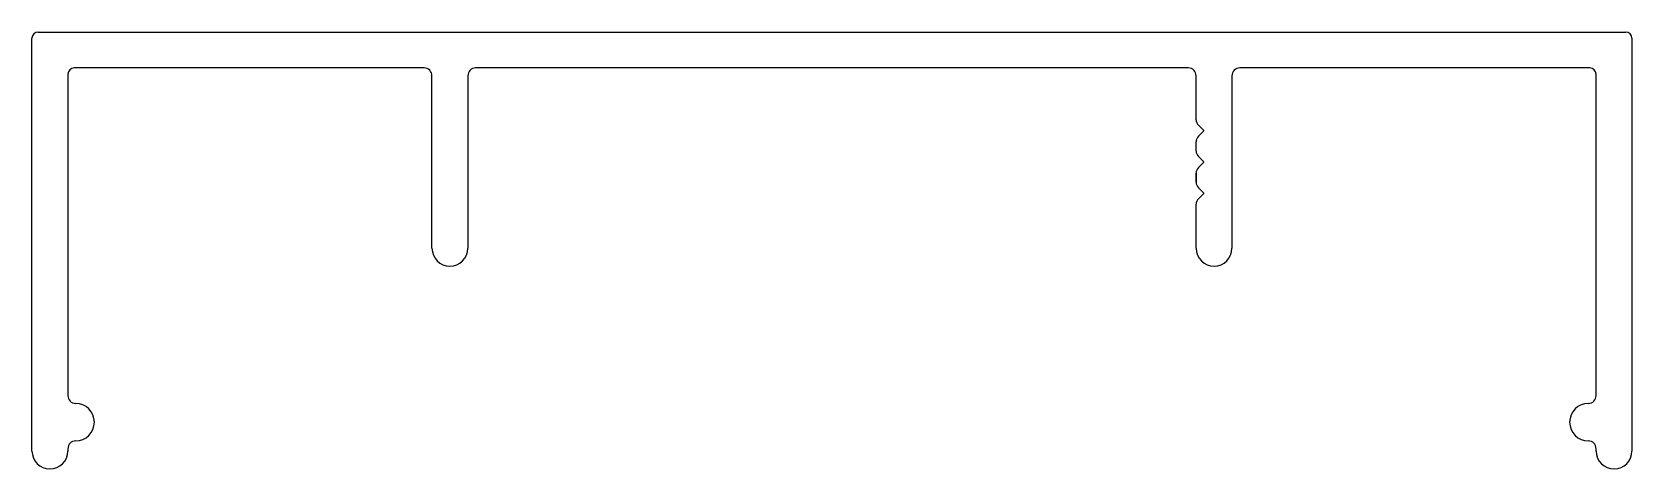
# Model space of a CAD drawing. Header units: inches. Extents: x -25.7 to 25.6, y 0.1 to 14.1.
import ezdxf

# ---------------------------------------------------------------- set-up
doc = ezdxf.new("R2010")
doc.units = ezdxf.units.IN
doc.header["$MEASUREMENT"] = 0
doc.layers.add('1', color=7, linetype='Continuous')

msp = doc.modelspace()

# ---------------------------------------------------------------- linework, layer by layer
at = {"layer": '1', "color": 4, "linetype": 'Continuous'}
for p, q in [((-25.663, 0.684), (-25.663, 13.909)), ((-25.463, 14.109), (-0.013, 14.109)), ((-0.013, 14.109), (25.437, 14.109)), ((25.637, 13.909), (25.637, 0.684)), ((-13.088, 12.959), (-24.313, 12.959)), ((-0.013, 12.959), (-11.438, 12.959)), ((11.412, 12.959), (-0.013, 12.959)), ((24.287, 12.959), (13.062, 12.959)), ((-24.513, 12.759), (-24.513, 2.459)), ((-12.838, 7.18), (-12.838, 12.709)), ((-11.688, 12.709), (-11.688, 7.18)), ((11.662, 11.298), (11.662, 12.709)), ((12.812, 12.709), (12.812, 7.18)), ((24.487, 2.459), (24.487, 12.759)), ((11.906, 10.95), (11.735, 11.121)), ((11.735, 10.767), (11.906, 10.939)), ((11.662, 10.298), (11.662, 10.591)), ((11.906, 9.95), (11.735, 10.121)), ((11.735, 9.768), (11.906, 9.939)), ((11.662, 9.298), (11.662, 9.591)), ((11.662, 9.591), (11.662, 9.298)), ((11.662, 9.298), (11.662, 9.591)), ((11.662, 9.591), (11.662, 9.298)), ((11.662, 9.298), (11.662, 9.591)), ((11.906, 8.95), (11.735, 9.121)), ((11.735, 8.768), (11.906, 8.939)), ((11.662, 7.18), (11.662, 8.591)), ((11.662, 8.591), (11.662, 8.591)), ((11.662, 8.591), (11.662, 8.591)), ((-24.513, 0.759), (-24.513, 0.684)), ((24.487, 0.684), (24.487, 0.759))]:
    msp.add_line(p, q, dxfattribs=at)
for centre, radius, start, end in [((-25.463, 13.909), 0.2, 90, 180), ((25.437, 13.909), 0.2, 0, 90), ((-24.313, 12.759), 0.2, 90, 180), ((-13.088, 12.709), 0.25, 360, 90), ((-11.438, 12.709), 0.25, 90, 180), ((11.412, 12.709), 0.25, 0, 90), ((13.062, 12.709), 0.25, 90, 180), ((24.287, 12.759), 0.2, 0, 90), ((11.912, 11.298), 0.25, 180, 225), ((11.901, 10.944), 0.008, 315, 45), ((11.912, 10.591), 0.25, 135, 180), ((11.912, 10.298), 0.25, 180, 225), ((11.912, 9.591), 0.25, 135, 180), ((11.901, 9.944), 0.008, 315, 45), ((11.912, 9.298), 0.25, 180, 225), ((11.912, 8.591), 0.25, 135, 180), ((11.901, 8.944), 0.008, 315, 45), ((-12.263, 7.18), 0.575, 180, 0), ((12.237, 7.18), 0.575, 180, 0), ((-24.263, 2.459), 0.25, 180, 270), ((-24.263, 1.609), 0.6, 270, 90), ((24.237, 1.609), 0.6, 90, 270), ((24.237, 2.459), 0.25, 270, 0), ((-25.088, 0.684), 0.575, 180, 0), ((-24.263, 0.759), 0.25, 90, 180), ((24.237, 0.759), 0.25, 360, 90), ((25.062, 0.684), 0.575, 180, 0)]:
    msp.add_arc(centre, radius, start, end, dxfattribs=at)

doc.saveas('drawing.dxf')
